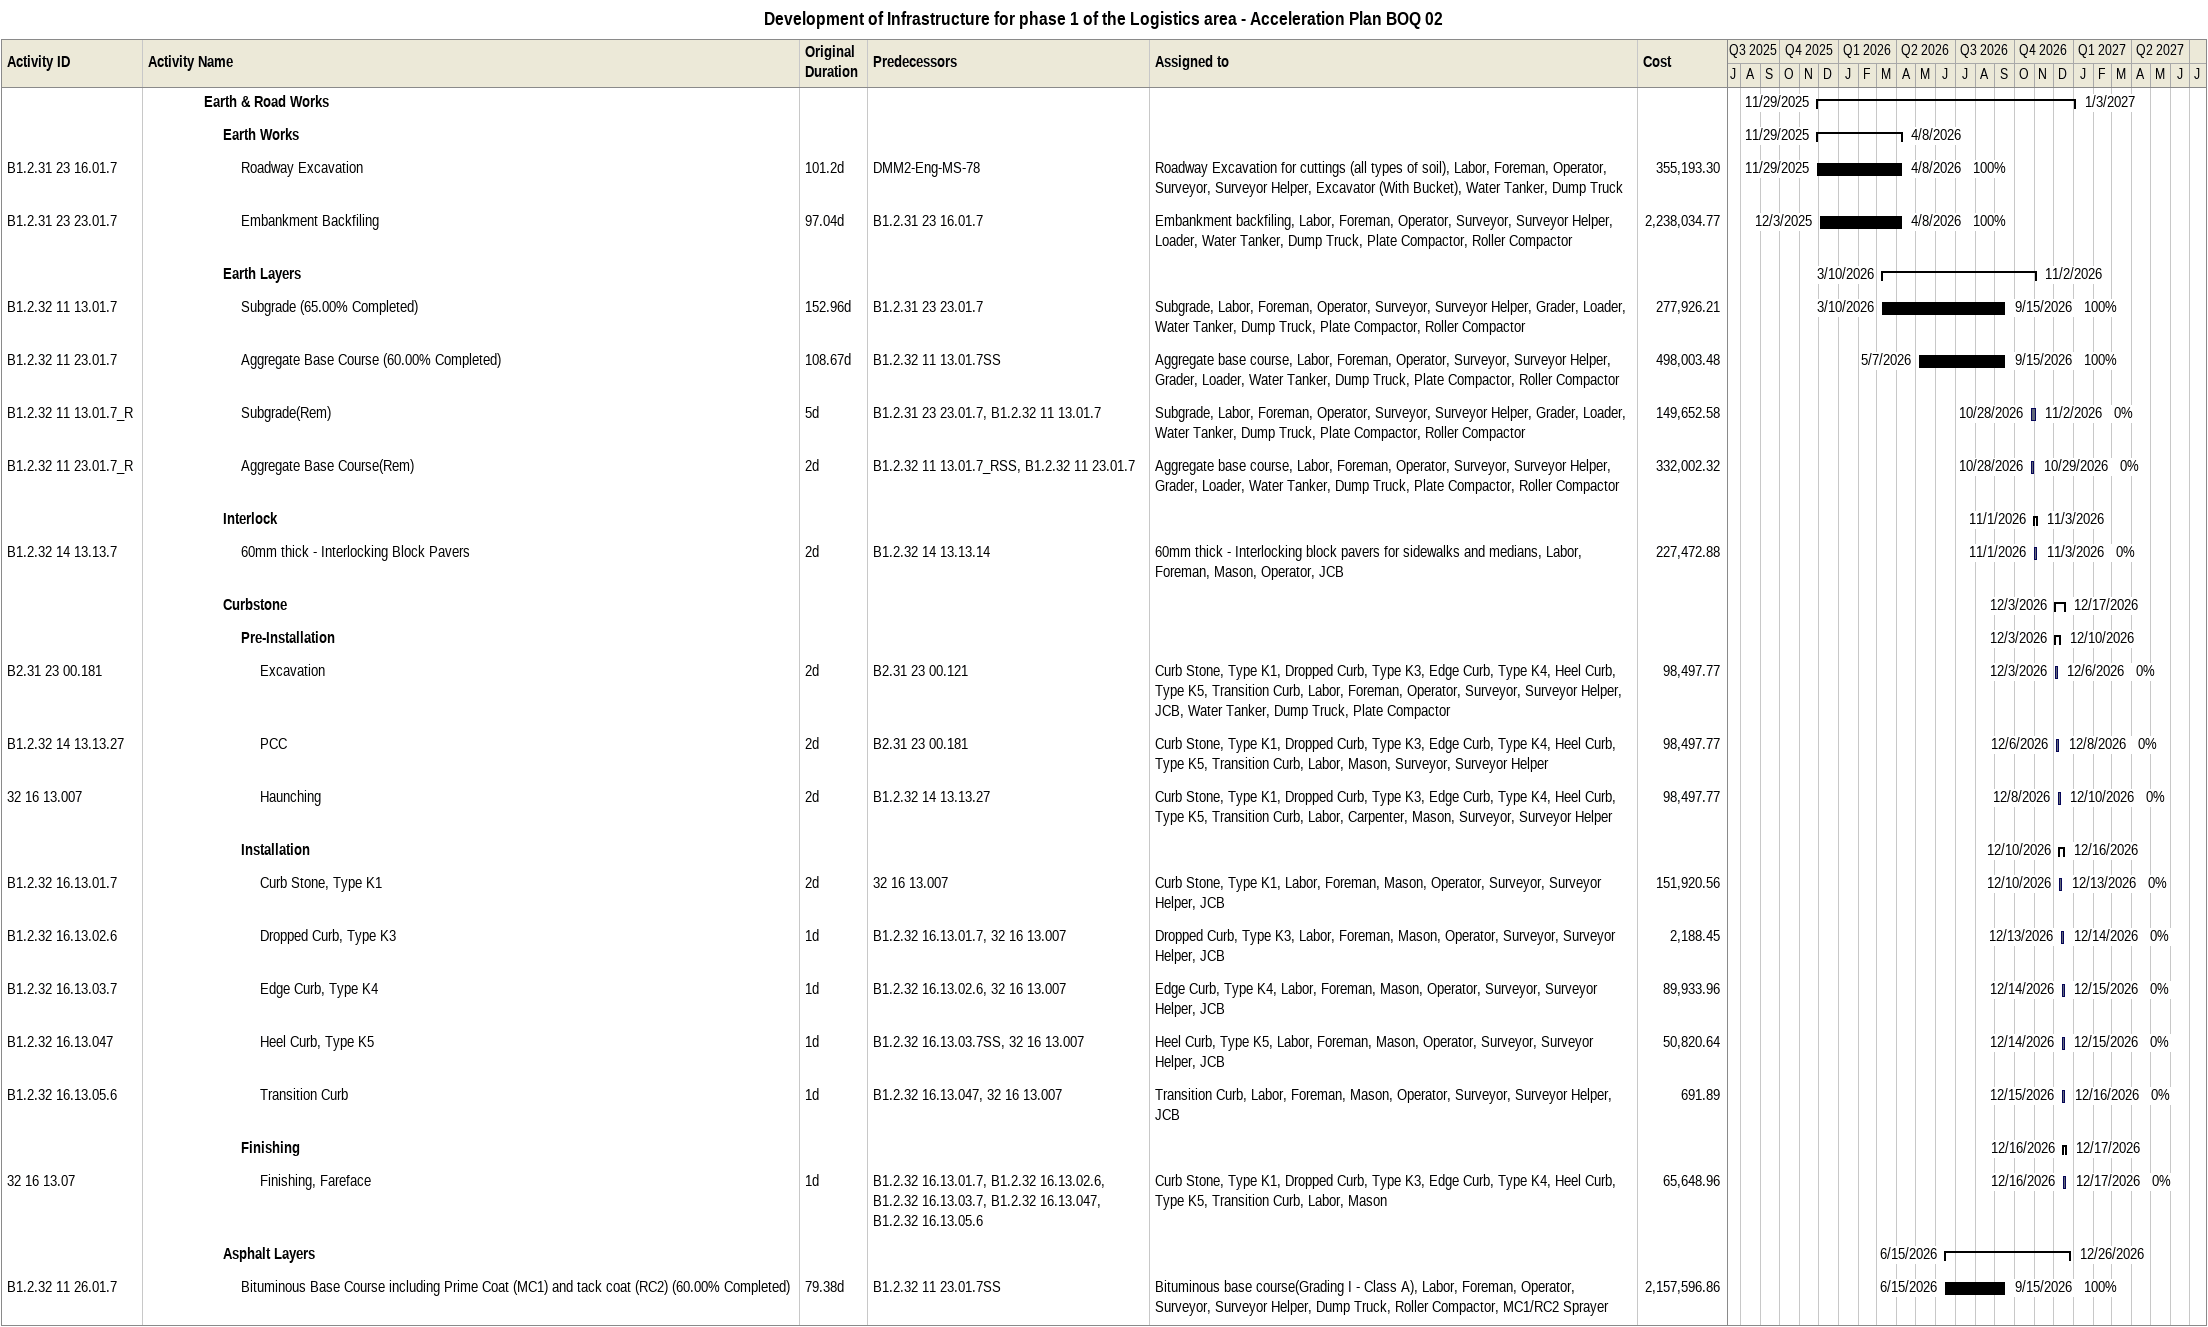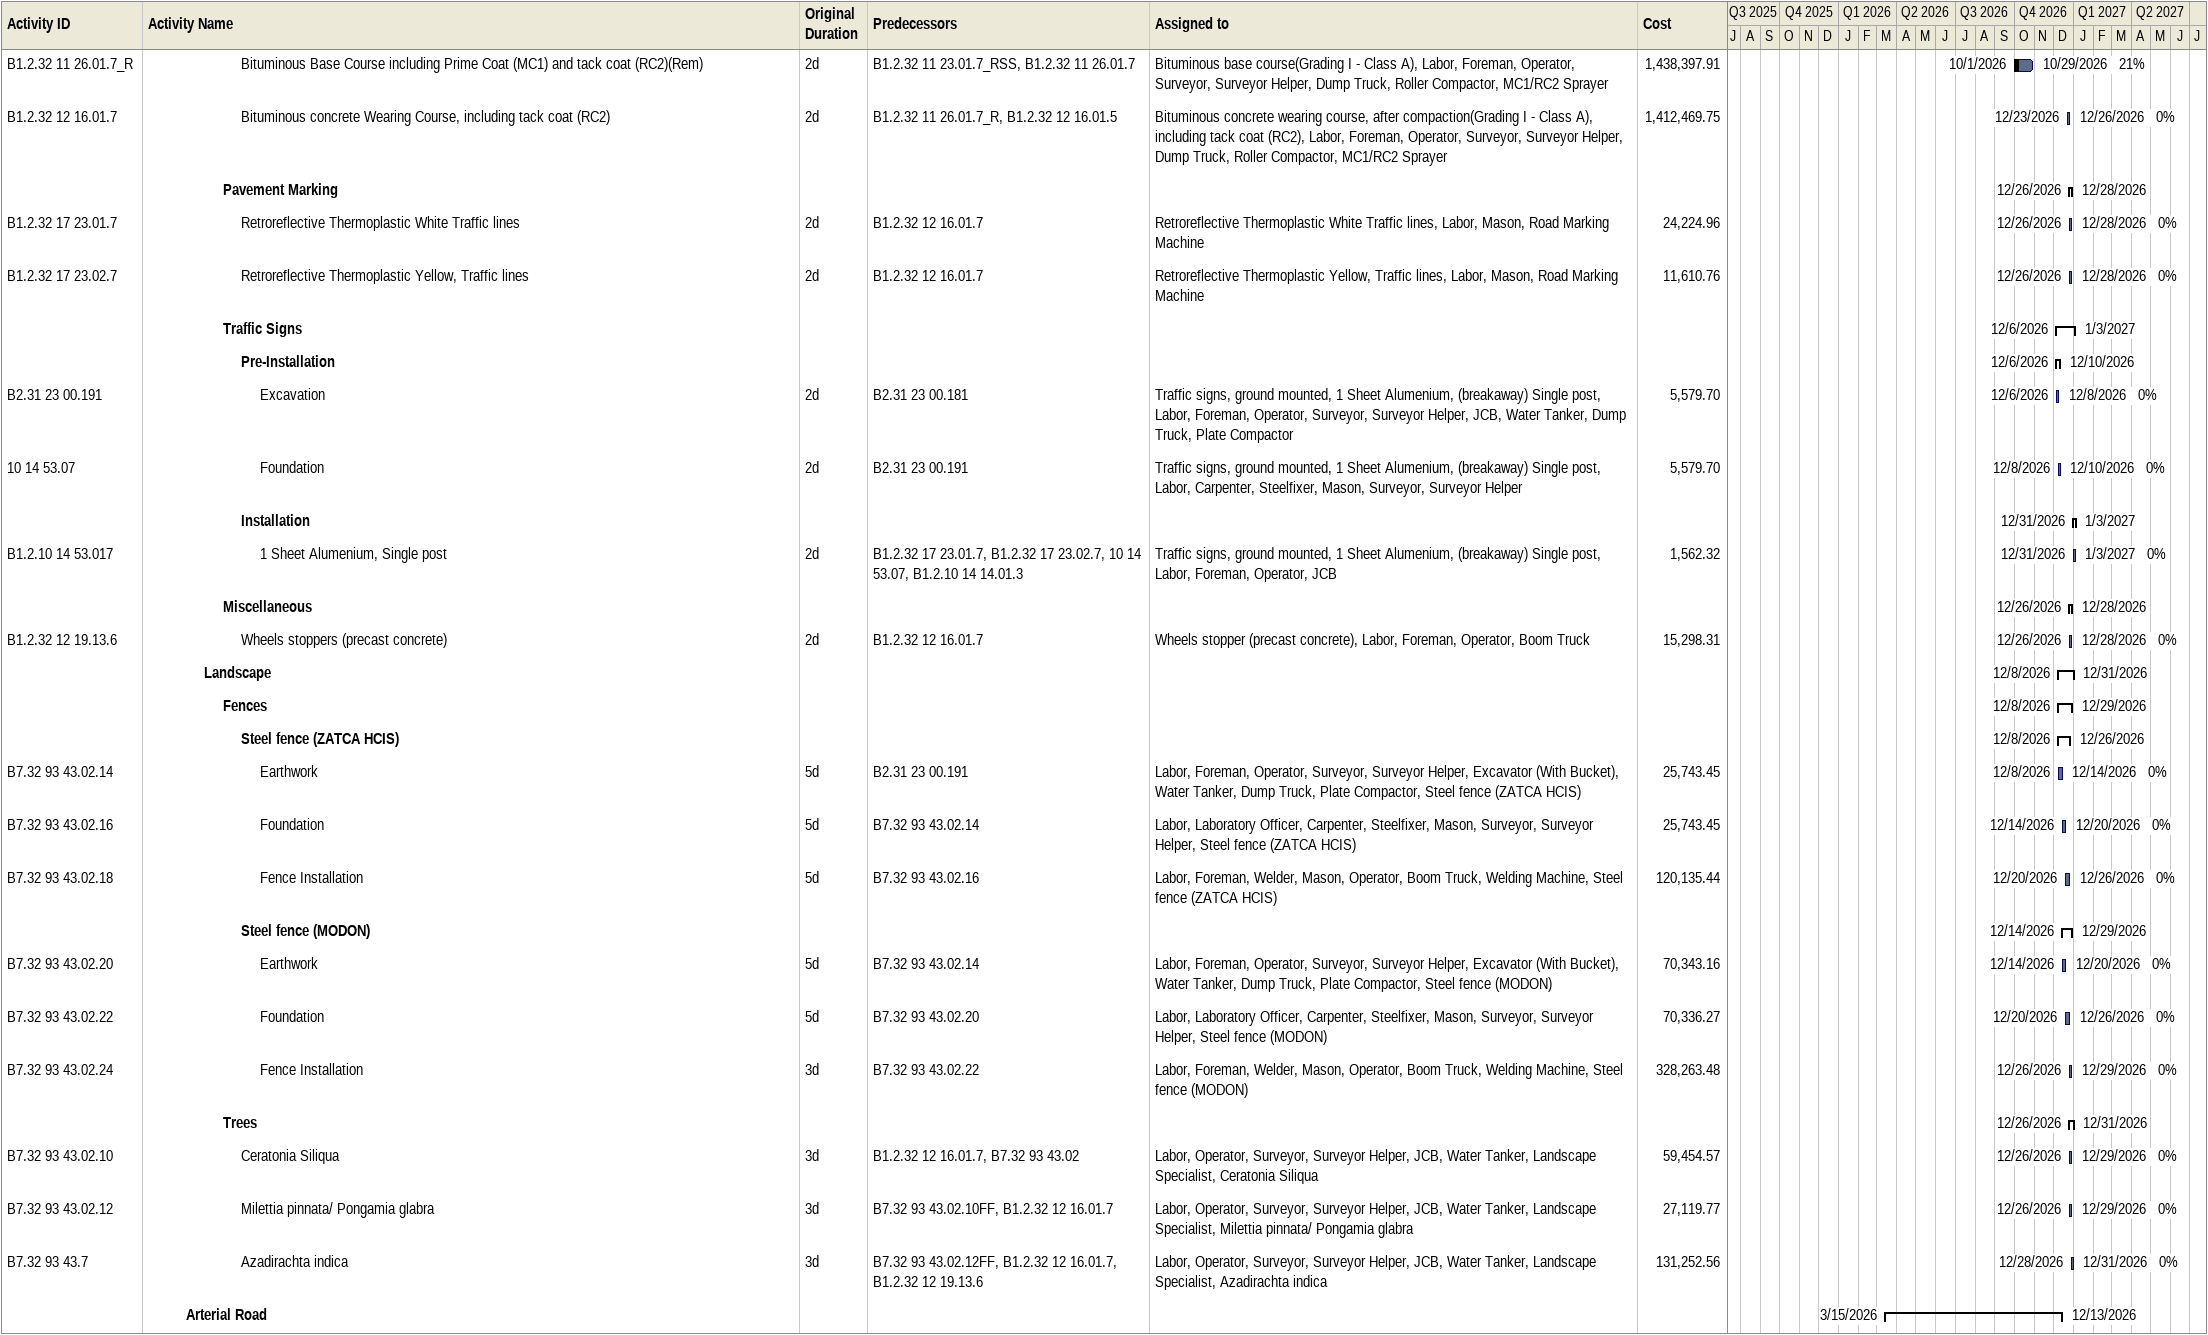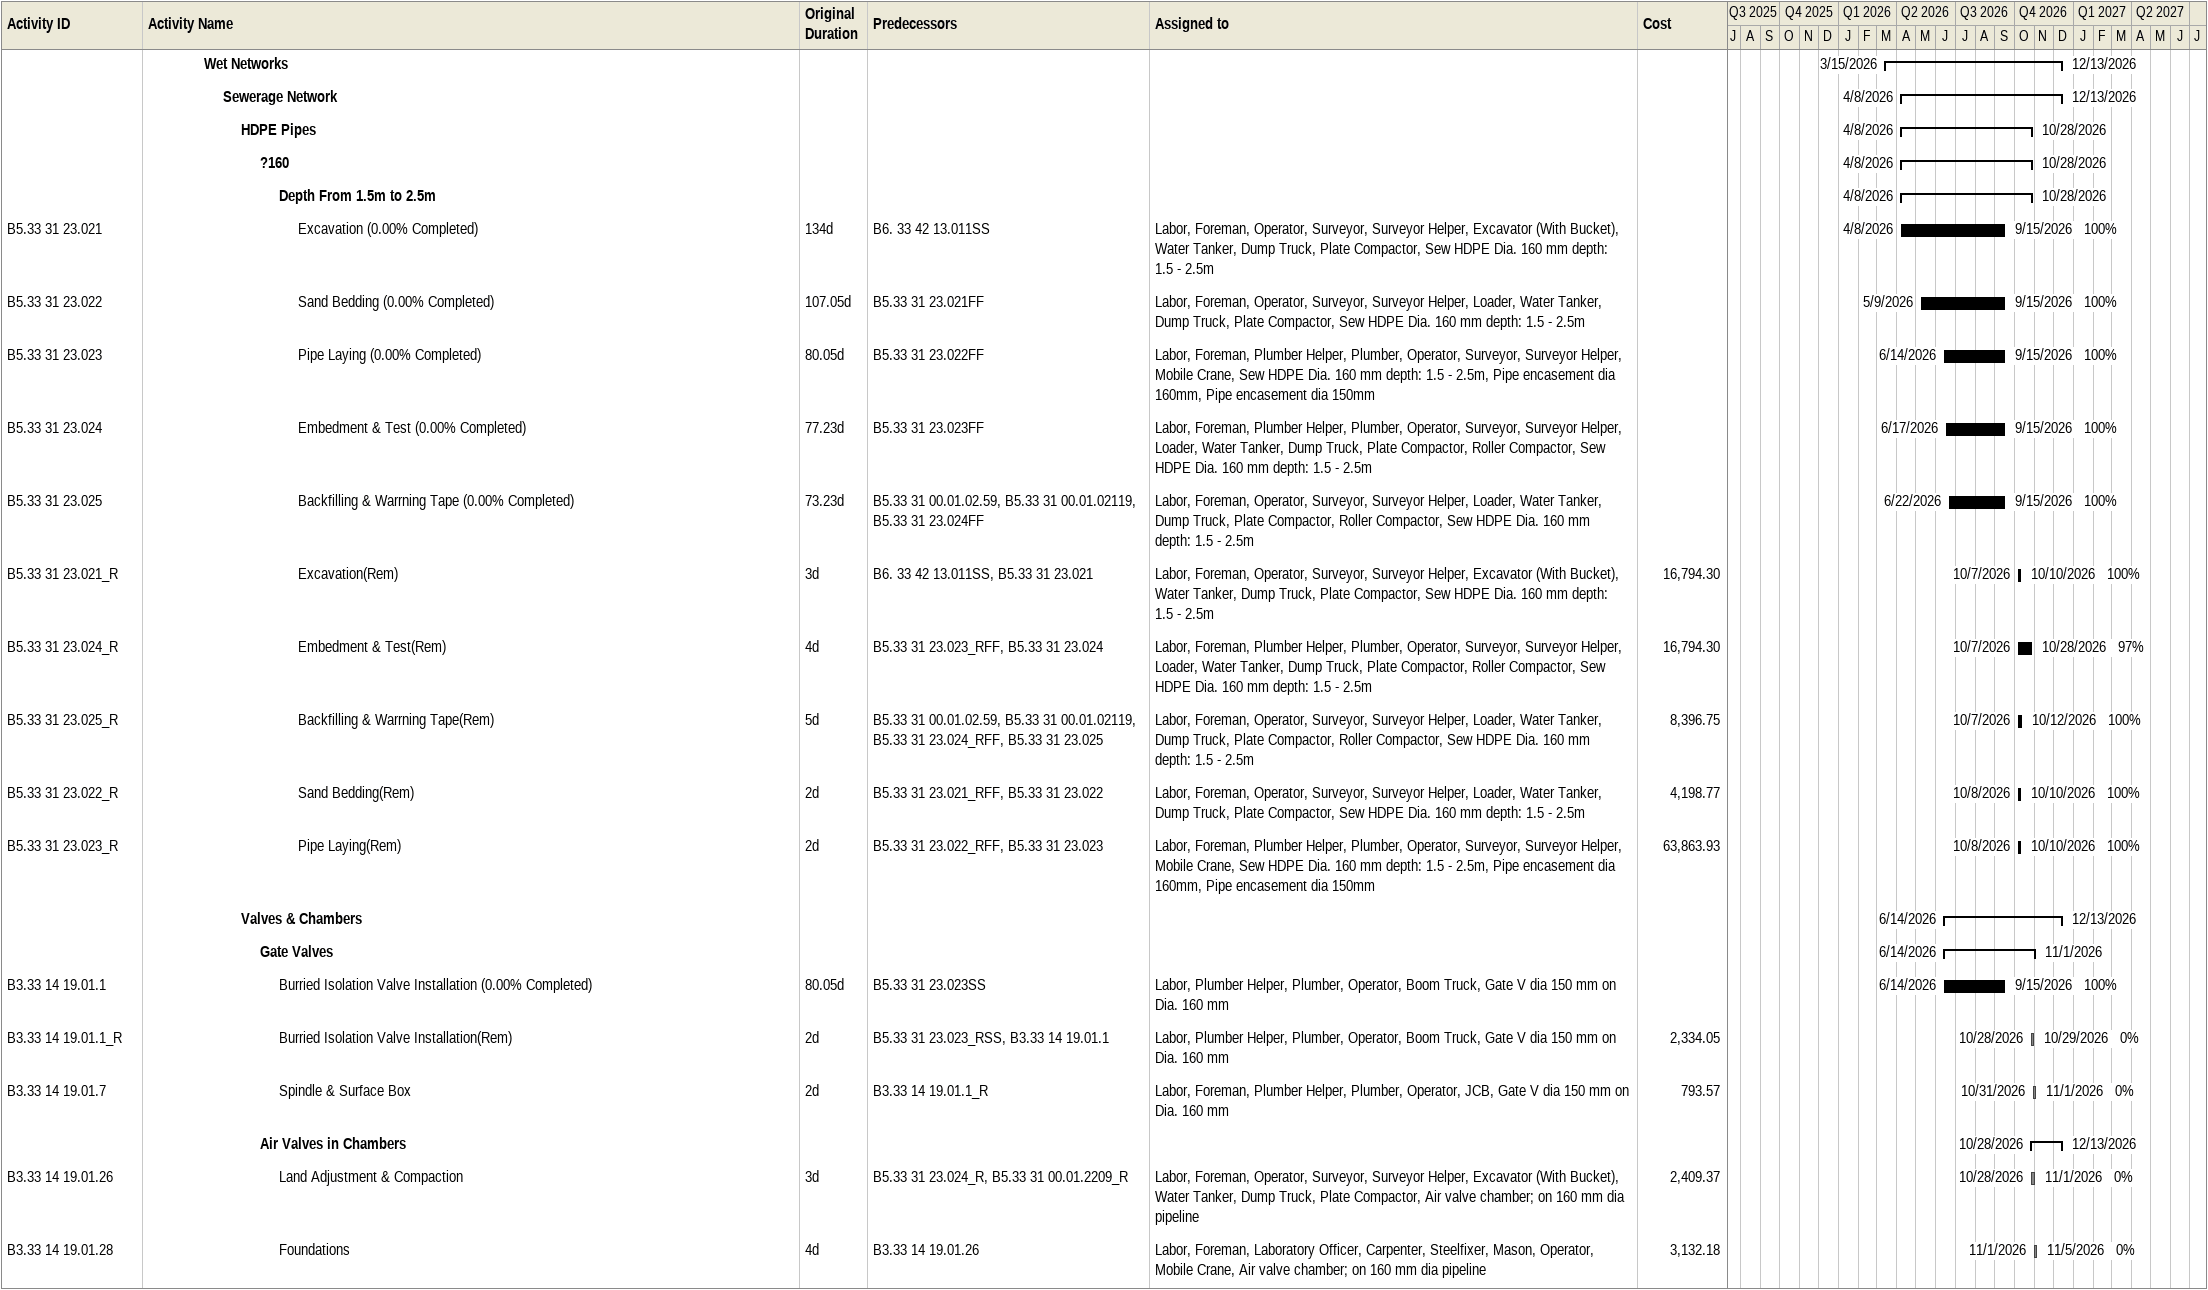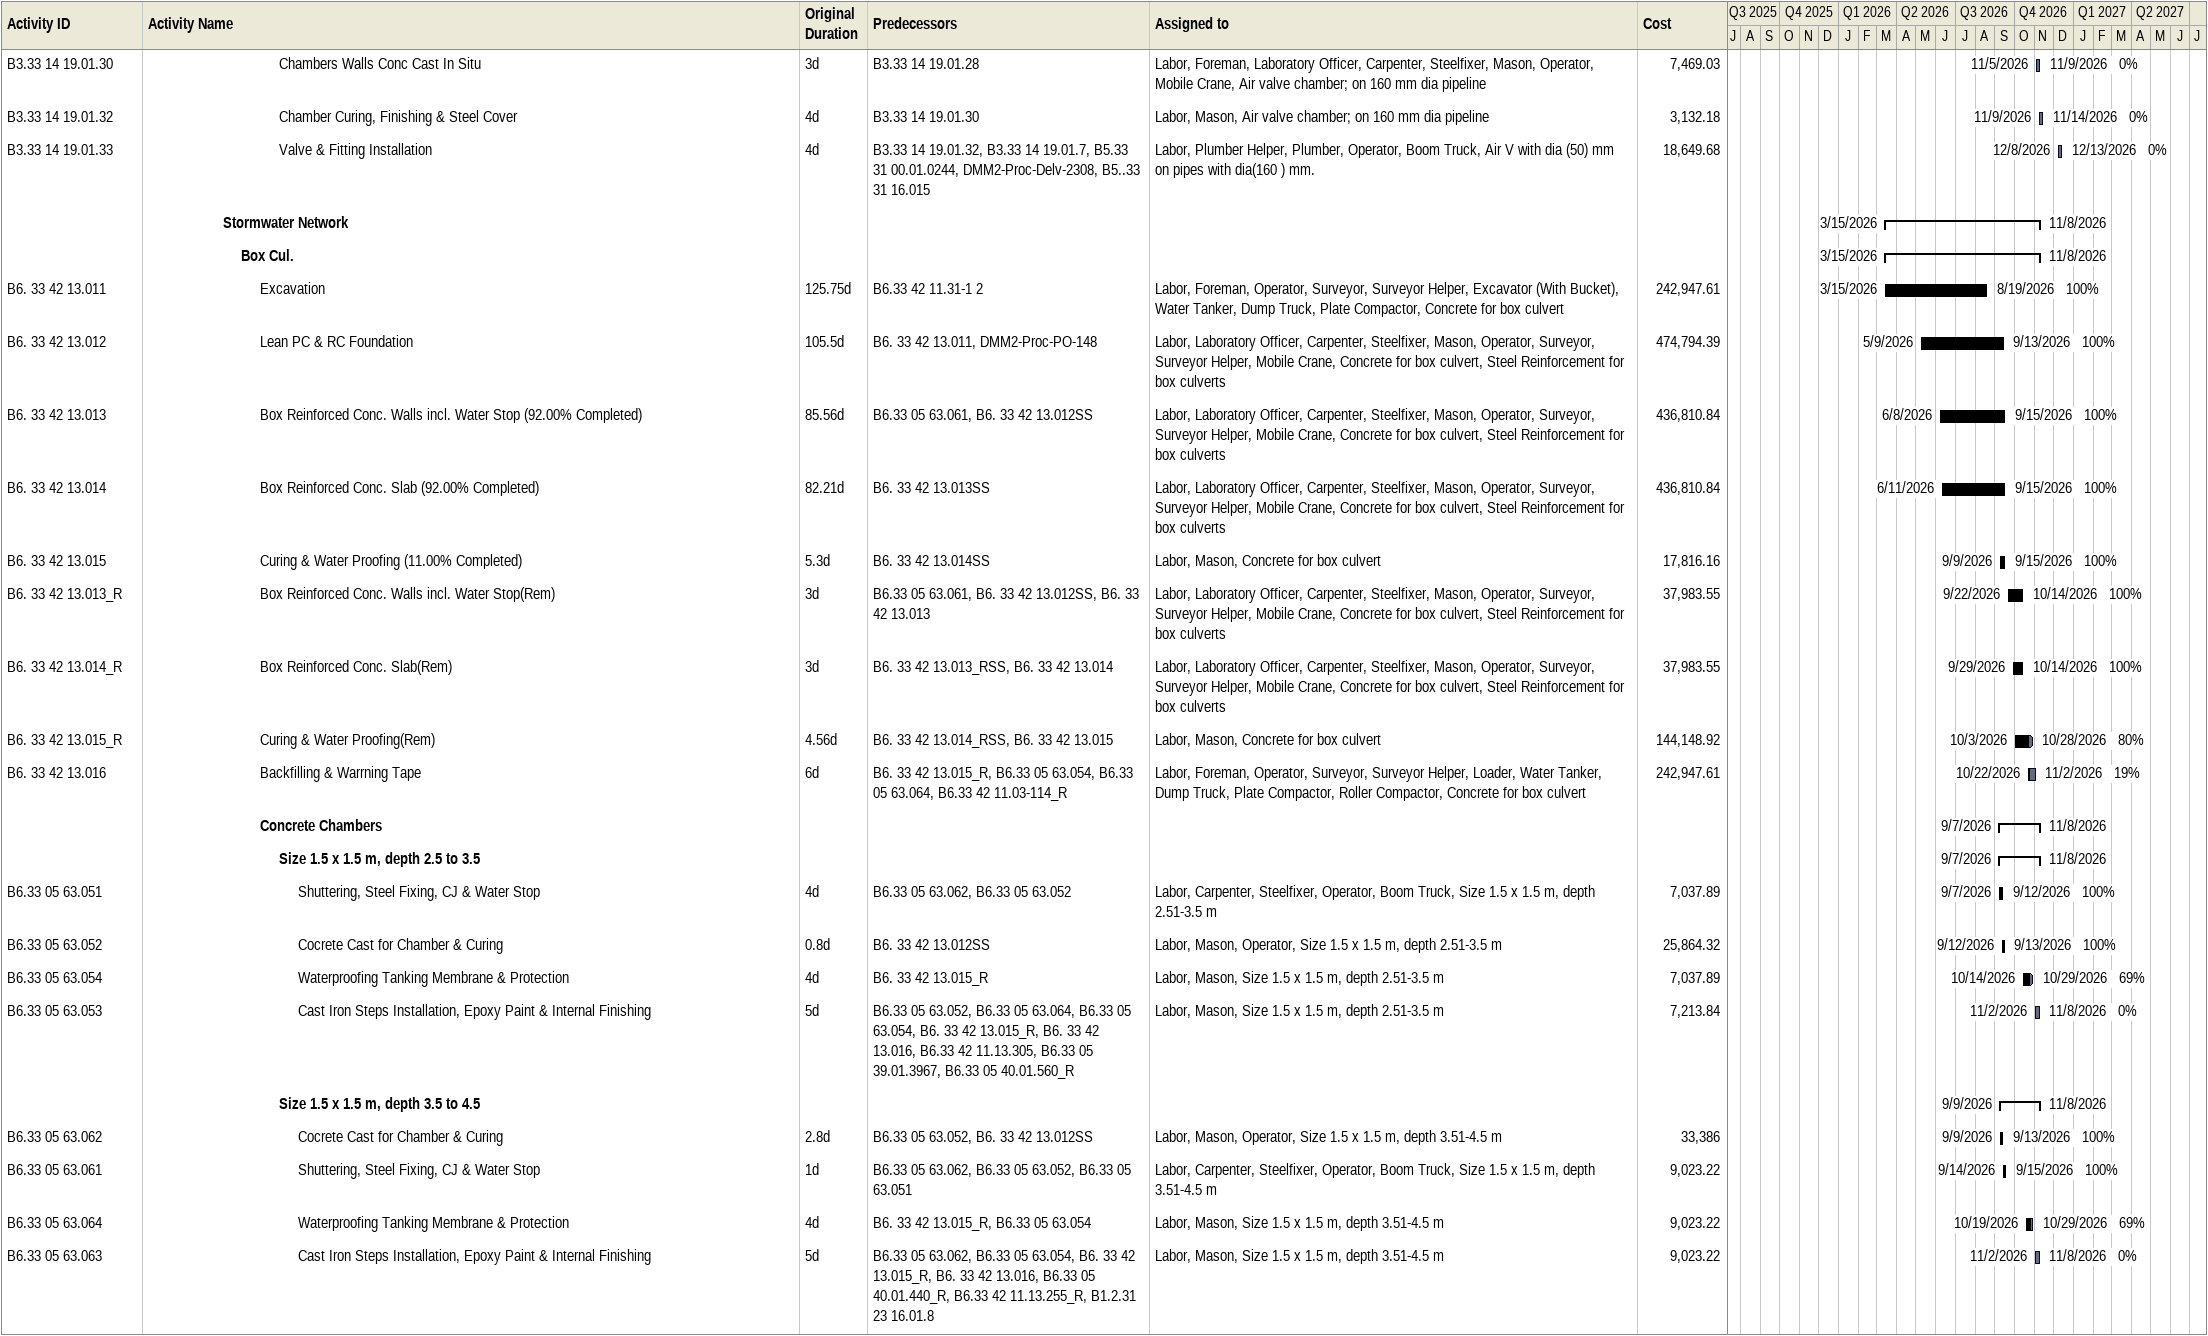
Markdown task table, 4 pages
Development of Infrastructure for phase 1 of the Logistics area - Acceleration Plan BOQ 02

| ID | Level | Task | Original duration | Start | Finish | Predecessors | Resources | % complete | Cost |
|---|---|---|---|---|---|---|---|---|---|
|  | 4 | **Earth & Road Works** |  | 2025-11-29 | 2027-01-03 |  |  |  |  |
|  | 5 | **Earth Works** |  | 2025-11-29 | 2026-04-08 |  |  |  |  |
| B1.2.31 23 16.01.7 | 6 | Roadway Excavation | 101.2d | 2025-11-29 | 2026-04-08 | DMM2-Eng-MS-78 | Roadway Excavation for cuttings (all types of soil), Labor, Foreman, Operator, Surveyor, Surveyor Helper, Excavator (With Bucket), Water Tanker, Dump Truck | 100 | 355193.30 |
| B1.2.31 23 23.01.7 | 6 | Embankment Backfiling | 97.04d | 2025-12-03 | 2026-04-08 | B1.2.31 23 16.01.7 | Embankment backfiling, Labor, Foreman, Operator, Surveyor, Surveyor Helper, Loader, Water Tanker, Dump Truck, Plate Compactor, Roller Compactor | 100 | 2238034.77 |
|  | 5 | **Earth Layers** |  | 2026-03-10 | 2026-11-02 |  |  |  |  |
| B1.2.32 11 13.01.7 | 6 | Subgrade (65.00% Completed) | 152.96d | 2026-03-10 | 2026-09-15 | B1.2.31 23 23.01.7 | Subgrade, Labor, Foreman, Operator, Surveyor, Surveyor Helper, Grader, Loader, Water Tanker, Dump Truck, Plate Compactor, Roller Compactor | 100 | 277926.21 |
| B1.2.32 11 23.01.7 | 6 | Aggregate Base Course (60.00% Completed) | 108.67d | 2026-05-07 | 2026-09-15 | B1.2.32 11 13.01.7SS | Aggregate base course, Labor, Foreman, Operator, Surveyor, Surveyor Helper, Grader, Loader, Water Tanker, Dump Truck, Plate Compactor, Roller Compactor | 100 | 498003.48 |
| B1.2.32 11 13.01.7_R | 6 | Subgrade(Rem) | 5d | 2026-10-28 | 2026-11-02 | B1.2.31 23 23.01.7, B1.2.32 11 13.01.7 | Subgrade, Labor, Foreman, Operator, Surveyor, Surveyor Helper, Grader, Loader, Water Tanker, Dump Truck, Plate Compactor, Roller Compactor | 0 | 149652.58 |
| B1.2.32 11 23.01.7_R | 6 | Aggregate Base Course(Rem) | 2d | 2026-10-28 | 2026-10-29 | B1.2.32 11 13.01.7_RSS, B1.2.32 11 23.01.7 | Aggregate base course, Labor, Foreman, Operator, Surveyor, Surveyor Helper, Grader, Loader, Water Tanker, Dump Truck, Plate Compactor, Roller Compactor | 0 | 332002.32 |
|  | 5 | **Interlock** |  | 2026-11-01 | 2026-11-03 |  |  |  |  |
| B1.2.32 14 13.13.7 | 6 | 60mm thick - Interlocking Block Pavers | 2d | 2026-11-01 | 2026-11-03 | B1.2.32 14 13.13.14 | 60mm thick - Interlocking block pavers for sidewalks and medians, Labor, Foreman, Mason, Operator, JCB | 0 | 227472.88 |
|  | 5 | **Curbstone** |  | 2026-12-03 | 2026-12-17 |  |  |  |  |
|  | 6 | **Pre-Installation** |  | 2026-12-03 | 2026-12-10 |  |  |  |  |
| B2.31 23 00.181 | 7 | Excavation | 2d | 2026-12-03 | 2026-12-06 | B2.31 23 00.121 | Curb Stone, Type K1, Dropped Curb, Type K3, Edge Curb, Type K4, Heel Curb, Type K5, Transition Curb, Labor, Foreman, Operator, Surveyor, Surveyor Helper, JCB, Water Tanker, Dump Truck, Plate Compactor | 0 | 98497.77 |
| B1.2.32 14 13.13.27 | 7 | PCC | 2d | 2026-12-06 | 2026-12-08 | B2.31 23 00.181 | Curb Stone, Type K1, Dropped Curb, Type K3, Edge Curb, Type K4, Heel Curb, Type K5, Transition Curb, Labor, Mason, Surveyor, Surveyor Helper | 0 | 98497.77 |
| 32 16 13.007 | 7 | Haunching | 2d | 2026-12-08 | 2026-12-10 | B1.2.32 14 13.13.27 | Curb Stone, Type K1, Dropped Curb, Type K3, Edge Curb, Type K4, Heel Curb, Type K5, Transition Curb, Labor, Carpenter, Mason, Surveyor, Surveyor Helper | 0 | 98497.77 |
|  | 6 | **Installation** |  | 2026-12-10 | 2026-12-16 |  |  |  |  |
| B1.2.32 16.13.01.7 | 7 | Curb Stone, Type K1 | 2d | 2026-12-10 | 2026-12-13 | 32 16 13.007 | Curb Stone, Type K1, Labor, Foreman, Mason, Operator, Surveyor, Surveyor Helper, JCB | 0 | 151920.56 |
| B1.2.32 16.13.02.6 | 7 | Dropped Curb, Type K3 | 1d | 2026-12-13 | 2026-12-14 | B1.2.32 16.13.01.7, 32 16 13.007 | Dropped Curb, Type K3, Labor, Foreman, Mason, Operator, Surveyor, Surveyor Helper, JCB | 0 | 2188.45 |
| B1.2.32 16.13.03.7 | 7 | Edge Curb, Type K4 | 1d | 2026-12-14 | 2026-12-15 | B1.2.32 16.13.02.6, 32 16 13.007 | Edge Curb, Type K4, Labor, Foreman, Mason, Operator, Surveyor, Surveyor Helper, JCB | 0 | 89933.96 |
| B1.2.32 16.13.047 | 7 | Heel Curb, Type K5 | 1d | 2026-12-14 | 2026-12-15 | B1.2.32 16.13.03.7SS, 32 16 13.007 | Heel Curb, Type K5, Labor, Foreman, Mason, Operator, Surveyor, Surveyor Helper, JCB | 0 | 50820.64 |
| B1.2.32 16.13.05.6 | 7 | Transition Curb | 1d | 2026-12-15 | 2026-12-16 | B1.2.32 16.13.047, 32 16 13.007 | Transition Curb, Labor, Foreman, Mason, Operator, Surveyor, Surveyor Helper, JCB | 0 | 691.89 |
|  | 6 | **Finishing** |  | 2026-12-16 | 2026-12-17 |  |  |  |  |
| 32 16 13.07 | 7 | Finishing, Fareface | 1d | 2026-12-16 | 2026-12-17 | B1.2.32 16.13.01.7, B1.2.32 16.13.02.6, B1.2.32 16.13.03.7, B1.2.32 16.13.047, B1.2.32 16.13.05.6 | Curb Stone, Type K1, Dropped Curb, Type K3, Edge Curb, Type K4, Heel Curb, Type K5, Transition Curb, Labor, Mason | 0 | 65648.96 |
|  | 5 | **Asphalt Layers** |  | 2026-06-15 | 2026-12-26 |  |  |  |  |
| B1.2.32 11 26.01.7 | 6 | Bituminous Base Course including Prime Coat (MC1) and tack coat (RC2) (60.00% Completed) | 79.38d | 2026-06-15 | 2026-09-15 | B1.2.32 11 23.01.7SS | Bituminous base course(Grading I - Class A), Labor, Foreman, Operator, Surveyor, Surveyor Helper, Dump Truck, Roller Compactor, MC1/RC2 Sprayer | 100 | 2157596.86 |
| B1.2.32 11 26.01.7_R | 6 | Bituminous Base Course including Prime Coat (MC1) and tack coat (RC2)(Rem) | 2d | 2026-10-01 | 2026-10-29 | B1.2.32 11 23.01.7_RSS, B1.2.32 11 26.01.7 | Bituminous base course(Grading I - Class A), Labor, Foreman, Operator, Surveyor, Surveyor Helper, Dump Truck, Roller Compactor, MC1/RC2 Sprayer | 21 | 1438397.91 |
| B1.2.32 12 16.01.7 | 6 | Bituminous concrete Wearing Course, including tack coat (RC2) | 2d | 2026-12-23 | 2026-12-26 | B1.2.32 11 26.01.7_R, B1.2.32 12 16.01.5 | Bituminous concrete wearing course, after compaction(Grading I - Class A), including tack coat (RC2), Labor, Foreman, Operator, Surveyor, Surveyor Helper, Dump Truck, Roller Compactor, MC1/RC2 Sprayer | 0 | 1412469.75 |
|  | 5 | **Pavement Marking** |  | 2026-12-26 | 2026-12-28 |  |  |  |  |
| B1.2.32 17 23.01.7 | 6 | Retroreflective Thermoplastic White Traffic lines | 2d | 2026-12-26 | 2026-12-28 | B1.2.32 12 16.01.7 | Retroreflective Thermoplastic White Traffic lines, Labor, Mason, Road Marking Machine | 0 | 24224.96 |
| B1.2.32 17 23.02.7 | 6 | Retroreflective Thermoplastic Yellow, Traffic lines | 2d | 2026-12-26 | 2026-12-28 | B1.2.32 12 16.01.7 | Retroreflective Thermoplastic Yellow, Traffic lines, Labor, Mason, Road Marking Machine | 0 | 11610.76 |
|  | 5 | **Traffic Signs** |  | 2026-12-06 | 2027-01-03 |  |  |  |  |
|  | 6 | **Pre-Installation** |  | 2026-12-06 | 2026-12-10 |  |  |  |  |
| B2.31 23 00.191 | 7 | Excavation | 2d | 2026-12-06 | 2026-12-08 | B2.31 23 00.181 | Traffic signs, ground mounted, 1 Sheet Alumenium, (breakaway) Single post, Labor, Foreman, Operator, Surveyor, Surveyor Helper, JCB, Water Tanker, Dump Truck, Plate Compactor | 0 | 5579.70 |
| 10 14 53.07 | 7 | Foundation | 2d | 2026-12-08 | 2026-12-10 | B2.31 23 00.191 | Traffic signs, ground mounted, 1 Sheet Alumenium, (breakaway) Single post, Labor, Carpenter, Steelfixer, Mason, Surveyor, Surveyor Helper | 0 | 5579.70 |
|  | 6 | **Installation** |  | 2026-12-31 | 2027-01-03 |  |  |  |  |
| B1.2.10 14 53.017 | 7 | 1 Sheet Alumenium, Single post | 2d | 2026-12-31 | 2027-01-03 | B1.2.32 17 23.01.7, B1.2.32 17 23.02.7, 10 14 53.07, B1.2.10 14 14.01.3 | Traffic signs, ground mounted, 1 Sheet Alumenium, (breakaway) Single post, Labor, Foreman, Operator, JCB | 0 | 1562.32 |
|  | 5 | **Miscellaneous** |  | 2026-12-26 | 2026-12-28 |  |  |  |  |
| B1.2.32 12 19.13.6 | 6 | Wheels stoppers (precast concrete) | 2d | 2026-12-26 | 2026-12-28 | B1.2.32 12 16.01.7 | Wheels stopper (precast concrete), Labor, Foreman, Operator, Boom Truck | 0 | 15298.31 |
|  | 4 | **Landscape** |  | 2026-12-08 | 2026-12-31 |  |  |  |  |
|  | 5 | **Fences** |  | 2026-12-08 | 2026-12-29 |  |  |  |  |
|  | 6 | **Steel fence (ZATCA HCIS)** |  | 2026-12-08 | 2026-12-26 |  |  |  |  |
| B7.32 93 43.02.14 | 7 | Earthwork | 5d | 2026-12-08 | 2026-12-14 | B2.31 23 00.191 | Labor, Foreman, Operator, Surveyor, Surveyor Helper, Excavator (With Bucket), Water Tanker, Dump Truck, Plate Compactor, Steel fence (ZATCA HCIS) | 0 | 25743.45 |
| B7.32 93 43.02.16 | 7 | Foundation | 5d | 2026-12-14 | 2026-12-20 | B7.32 93 43.02.14 | Labor, Laboratory Officer, Carpenter, Steelfixer, Mason, Surveyor, Surveyor Helper, Steel fence (ZATCA HCIS) | 0 | 25743.45 |
| B7.32 93 43.02.18 | 7 | Fence Installation | 5d | 2026-12-20 | 2026-12-26 | B7.32 93 43.02.16 | Labor, Foreman, Welder, Mason, Operator, Boom Truck, Welding Machine, Steel fence (ZATCA HCIS) | 0 | 120135.44 |
|  | 6 | **Steel fence (MODON)** |  | 2026-12-14 | 2026-12-29 |  |  |  |  |
| B7.32 93 43.02.20 | 7 | Earthwork | 5d | 2026-12-14 | 2026-12-20 | B7.32 93 43.02.14 | Labor, Foreman, Operator, Surveyor, Surveyor Helper, Excavator (With Bucket), Water Tanker, Dump Truck, Plate Compactor, Steel fence (MODON) | 0 | 70343.16 |
| B7.32 93 43.02.22 | 7 | Foundation | 5d | 2026-12-20 | 2026-12-26 | B7.32 93 43.02.20 | Labor, Laboratory Officer, Carpenter, Steelfixer, Mason, Surveyor, Surveyor Helper, Steel fence (MODON) | 0 | 70336.27 |
| B7.32 93 43.02.24 | 7 | Fence Installation | 3d | 2026-12-26 | 2026-12-29 | B7.32 93 43.02.22 | Labor, Foreman, Welder, Mason, Operator, Boom Truck, Welding Machine, Steel fence (MODON) | 0 | 328263.48 |
|  | 5 | **Trees** |  | 2026-12-26 | 2026-12-31 |  |  |  |  |
| B7.32 93 43.02.10 | 6 | Ceratonia Siliqua | 3d | 2026-12-26 | 2026-12-29 | B1.2.32 12 16.01.7, B7.32 93 43.02 | Labor, Operator, Surveyor, Surveyor Helper, JCB, Water Tanker, Landscape Specialist, Ceratonia Siliqua | 0 | 59454.57 |
| B7.32 93 43.02.12 | 6 | Milettia pinnata/ Pongamia glabra | 3d | 2026-12-26 | 2026-12-29 | B7.32 93 43.02.10FF, B1.2.32 12 16.01.7 | Labor, Operator, Surveyor, Surveyor Helper, JCB, Water Tanker, Landscape Specialist, Milettia pinnata/ Pongamia glabra | 0 | 27119.77 |
| B7.32 93 43.7 | 6 | Azadirachta indica | 3d | 2026-12-28 | 2026-12-31 | B7.32 93 43.02.12FF, B1.2.32 12 16.01.7, B1.2.32 12 19.13.6 | Labor, Operator, Surveyor, Surveyor Helper, JCB, Water Tanker, Landscape Specialist, Azadirachta indica | 0 | 131252.56 |
|  | 3 | **Arterial Road** |  | 2026-03-15 | 2026-12-13 |  |  |  |  |
|  | 4 | **Wet Networks** |  | 2026-03-15 | 2026-12-13 |  |  |  |  |
|  | 5 | **Sewerage Network** |  | 2026-04-08 | 2026-12-13 |  |  |  |  |
|  | 6 | **HDPE Pipes** |  | 2026-04-08 | 2026-10-28 |  |  |  |  |
|  | 7 | **?160** |  | 2026-04-08 | 2026-10-28 |  |  |  |  |
|  | 8 | **Depth From 1.5m to 2.5m** |  | 2026-04-08 | 2026-10-28 |  |  |  |  |
| B5.33 31 23.021 | 9 | Excavation (0.00% Completed) | 134d | 2026-04-08 | 2026-09-15 | B6. 33 42 13.011SS | Labor, Foreman, Operator, Surveyor, Surveyor Helper, Excavator (With Bucket), Water Tanker, Dump Truck, Plate Compactor, Sew HDPE Dia. 160 mm depth: 1.5 - 2.5m | 100 |  |
| B5.33 31 23.022 | 9 | Sand Bedding (0.00% Completed) | 107.05d | 2026-05-09 | 2026-09-15 | B5.33 31 23.021FF | Labor, Foreman, Operator, Surveyor, Surveyor Helper, Loader, Water Tanker, Dump Truck, Plate Compactor, Sew HDPE Dia. 160 mm depth: 1.5 - 2.5m | 100 |  |
| B5.33 31 23.023 | 9 | Pipe Laying (0.00% Completed) | 80.05d | 2026-06-14 | 2026-09-15 | B5.33 31 23.022FF | Labor, Foreman, Plumber Helper, Plumber, Operator, Surveyor, Surveyor Helper, Mobile Crane, Sew HDPE Dia. 160 mm depth: 1.5 - 2.5m, Pipe encasement dia 160mm, Pipe encasement dia 150mm | 100 |  |
| B5.33 31 23.024 | 9 | Embedment & Test (0.00% Completed) | 77.23d | 2026-06-17 | 2026-09-15 | B5.33 31 23.023FF | Labor, Foreman, Plumber Helper, Plumber, Operator, Surveyor, Surveyor Helper, Loader, Water Tanker, Dump Truck, Plate Compactor, Roller Compactor, Sew HDPE Dia. 160 mm depth: 1.5 - 2.5m | 100 |  |
| B5.33 31 23.025 | 9 | Backfilling & Warrning Tape (0.00% Completed) | 73.23d | 2026-06-22 | 2026-09-15 | B5.33 31 00.01.02.59, B5.33 31 00.01.02119, B5.33 31 23.024FF | Labor, Foreman, Operator, Surveyor, Surveyor Helper, Loader, Water Tanker, Dump Truck, Plate Compactor, Roller Compactor, Sew HDPE Dia. 160 mm depth: 1.5 - 2.5m | 100 |  |
| B5.33 31 23.021_R | 9 | Excavation(Rem) | 3d | 2026-10-07 | 2026-10-10 | B6. 33 42 13.011SS, B5.33 31 23.021 | Labor, Foreman, Operator, Surveyor, Surveyor Helper, Excavator (With Bucket), Water Tanker, Dump Truck, Plate Compactor, Sew HDPE Dia. 160 mm depth: 1.5 - 2.5m | 100 | 16794.30 |
| B5.33 31 23.024_R | 9 | Embedment & Test(Rem) | 4d | 2026-10-07 | 2026-10-28 | B5.33 31 23.023_RFF, B5.33 31 23.024 | Labor, Foreman, Plumber Helper, Plumber, Operator, Surveyor, Surveyor Helper, Loader, Water Tanker, Dump Truck, Plate Compactor, Roller Compactor, Sew HDPE Dia. 160 mm depth: 1.5 - 2.5m | 97 | 16794.30 |
| B5.33 31 23.025_R | 9 | Backfilling & Warrning Tape(Rem) | 5d | 2026-10-07 | 2026-10-12 | B5.33 31 00.01.02.59, B5.33 31 00.01.02119, B5.33 31 23.024_RFF, B5.33 31 23.025 | Labor, Foreman, Operator, Surveyor, Surveyor Helper, Loader, Water Tanker, Dump Truck, Plate Compactor, Roller Compactor, Sew HDPE Dia. 160 mm depth: 1.5 - 2.5m | 100 | 8396.75 |
| B5.33 31 23.022_R | 9 | Sand Bedding(Rem) | 2d | 2026-10-08 | 2026-10-10 | B5.33 31 23.021_RFF, B5.33 31 23.022 | Labor, Foreman, Operator, Surveyor, Surveyor Helper, Loader, Water Tanker, Dump Truck, Plate Compactor, Sew HDPE Dia. 160 mm depth: 1.5 - 2.5m | 100 | 4198.77 |
| B5.33 31 23.023_R | 9 | Pipe Laying(Rem) | 2d | 2026-10-08 | 2026-10-10 | B5.33 31 23.022_RFF, B5.33 31 23.023 | Labor, Foreman, Plumber Helper, Plumber, Operator, Surveyor, Surveyor Helper, Mobile Crane, Sew HDPE Dia. 160 mm depth: 1.5 - 2.5m, Pipe encasement dia 160mm, Pipe encasement dia 150mm | 100 | 63863.93 |
|  | 6 | **Valves & Chambers** |  | 2026-06-14 | 2026-12-13 |  |  |  |  |
|  | 7 | **Gate Valves** |  | 2026-06-14 | 2026-11-01 |  |  |  |  |
| B3.33 14 19.01.1 | 8 | Burried Isolation Valve Installation (0.00% Completed) | 80.05d | 2026-06-14 | 2026-09-15 | B5.33 31 23.023SS | Labor, Plumber Helper, Plumber, Operator, Boom Truck, Gate V dia 150 mm on Dia. 160 mm | 100 |  |
| B3.33 14 19.01.1_R | 8 | Burried Isolation Valve Installation(Rem) | 2d | 2026-10-28 | 2026-10-29 | B5.33 31 23.023_RSS, B3.33 14 19.01.1 | Labor, Plumber Helper, Plumber, Operator, Boom Truck, Gate V dia 150 mm on Dia. 160 mm | 0 | 2334.05 |
| B3.33 14 19.01.7 | 8 | Spindle & Surface Box | 2d | 2026-10-31 | 2026-11-01 | B3.33 14 19.01.1_R | Labor, Foreman, Plumber Helper, Plumber, Operator, JCB, Gate V dia 150 mm on Dia. 160 mm | 0 | 793.57 |
|  | 7 | **Air Valves in Chambers** |  | 2026-10-28 | 2026-12-13 |  |  |  |  |
| B3.33 14 19.01.26 | 8 | Land Adjustment & Compaction | 3d | 2026-10-28 | 2026-11-01 | B5.33 31 23.024_R, B5.33 31 00.01.2209_R | Labor, Foreman, Operator, Surveyor, Surveyor Helper, Excavator (With Bucket), Water Tanker, Dump Truck, Plate Compactor, Air valve chamber; on 160 mm dia pipeline | 0 | 2409.37 |
| B3.33 14 19.01.28 | 8 | Foundations | 4d | 2026-11-01 | 2026-11-05 | B3.33 14 19.01.26 | Labor, Foreman, Laboratory Officer, Carpenter, Steelfixer, Mason, Operator, Mobile Crane, Air valve chamber; on 160 mm dia pipeline | 0 | 3132.18 |
| B3.33 14 19.01.30 | 8 | Chambers Walls Conc Cast In Situ | 3d | 2026-11-05 | 2026-11-09 | B3.33 14 19.01.28 | Labor, Foreman, Laboratory Officer, Carpenter, Steelfixer, Mason, Operator, Mobile Crane, Air valve chamber; on 160 mm dia pipeline | 0 | 7469.03 |
| B3.33 14 19.01.32 | 8 | Chamber Curing, Finishing & Steel Cover | 4d | 2026-11-09 | 2026-11-14 | B3.33 14 19.01.30 | Labor, Mason, Air valve chamber; on 160 mm dia pipeline | 0 | 3132.18 |
| B3.33 14 19.01.33 | 8 | Valve & Fitting Installation | 4d | 2026-12-08 | 2026-12-13 | B3.33 14 19.01.32, B3.33 14 19.01.7, B5.33 31 00.01.0244, DMM2-Proc-Delv-2308, B5..33 31 16.015 | Labor, Plumber Helper, Plumber, Operator, Boom Truck, Air V with dia (50) mm on pipes with dia(160 ) mm. | 0 | 18649.68 |
|  | 5 | **Stormwater Network** |  | 2026-03-15 | 2026-11-08 |  |  |  |  |
|  | 6 | **Box Cul.** |  | 2026-03-15 | 2026-11-08 |  |  |  |  |
| B6. 33 42 13.011 | 7 | Excavation | 125.75d | 2026-03-15 | 2026-08-19 | B6.33 42 11.31-1 2 | Labor, Foreman, Operator, Surveyor, Surveyor Helper, Excavator (With Bucket), Water Tanker, Dump Truck, Plate Compactor, Concrete for box culvert | 100 | 242947.61 |
| B6. 33 42 13.012 | 7 | Lean PC & RC Foundation | 105.5d | 2026-05-09 | 2026-09-13 | B6. 33 42 13.011, DMM2-Proc-PO-148 | Labor, Laboratory Officer, Carpenter, Steelfixer, Mason, Operator, Surveyor, Surveyor Helper, Mobile Crane, Concrete for box culvert, Steel Reinforcement for box culverts | 100 | 474794.39 |
| B6. 33 42 13.013 | 7 | Box Reinforced Conc. Walls incl. Water Stop (92.00% Completed) | 85.56d | 2026-06-08 | 2026-09-15 | B6.33 05 63.061, B6. 33 42 13.012SS | Labor, Laboratory Officer, Carpenter, Steelfixer, Mason, Operator, Surveyor, Surveyor Helper, Mobile Crane, Concrete for box culvert, Steel Reinforcement for box culverts | 100 | 436810.84 |
| B6. 33 42 13.014 | 7 | Box Reinforced Conc. Slab (92.00% Completed) | 82.21d | 2026-06-11 | 2026-09-15 | B6. 33 42 13.013SS | Labor, Laboratory Officer, Carpenter, Steelfixer, Mason, Operator, Surveyor, Surveyor Helper, Mobile Crane, Concrete for box culvert, Steel Reinforcement for box culverts | 100 | 436810.84 |
| B6. 33 42 13.015 | 7 | Curing & Water Proofing (11.00% Completed) | 5.3d | 2026-09-09 | 2026-09-15 | B6. 33 42 13.014SS | Labor, Mason, Concrete for box culvert | 100 | 17816.16 |
| B6. 33 42 13.013_R | 7 | Box Reinforced Conc. Walls incl. Water Stop(Rem) | 3d | 2026-09-22 | 2026-10-14 | B6.33 05 63.061, B6. 33 42 13.012SS, B6. 33 42 13.013 | Labor, Laboratory Officer, Carpenter, Steelfixer, Mason, Operator, Surveyor, Surveyor Helper, Mobile Crane, Concrete for box culvert, Steel Reinforcement for box culverts | 100 | 37983.55 |
| B6. 33 42 13.014_R | 7 | Box Reinforced Conc. Slab(Rem) | 3d | 2026-09-29 | 2026-10-14 | B6. 33 42 13.013_RSS, B6. 33 42 13.014 | Labor, Laboratory Officer, Carpenter, Steelfixer, Mason, Operator, Surveyor, Surveyor Helper, Mobile Crane, Concrete for box culvert, Steel Reinforcement for box culverts | 100 | 37983.55 |
| B6. 33 42 13.015_R | 7 | Curing & Water Proofing(Rem) | 4.56d | 2026-10-03 | 2026-10-28 | B6. 33 42 13.014_RSS, B6. 33 42 13.015 | Labor, Mason, Concrete for box culvert | 80 | 144148.92 |
| B6. 33 42 13.016 | 7 | Backfilling & Warrning Tape | 6d | 2026-10-22 | 2026-11-02 | B6. 33 42 13.015_R, B6.33 05 63.054, B6.33 05 63.064, B6.33 42 11.03-114_R | Labor, Foreman, Operator, Surveyor, Surveyor Helper, Loader, Water Tanker, Dump Truck, Plate Compactor, Roller Compactor, Concrete for box culvert | 19 | 242947.61 |
|  | 7 | **Concrete Chambers** |  | 2026-09-07 | 2026-11-08 |  |  |  |  |
|  | 8 | **Size 1.5 x 1.5 m, depth 2.5 to 3.5** |  | 2026-09-07 | 2026-11-08 |  |  |  |  |
| B6.33 05 63.051 | 9 | Shuttering, Steel Fixing, CJ & Water Stop | 4d | 2026-09-07 | 2026-09-12 | B6.33 05 63.062, B6.33 05 63.052 | Labor, Carpenter, Steelfixer, Operator, Boom Truck, Size 1.5 x 1.5 m, depth 2.51-3.5 m | 100 | 7037.89 |
| B6.33 05 63.052 | 9 | Cocrete Cast for Chamber & Curing | 0.8d | 2026-09-12 | 2026-09-13 | B6. 33 42 13.012SS | Labor, Mason, Operator, Size 1.5 x 1.5 m, depth 2.51-3.5 m | 100 | 25864.32 |
| B6.33 05 63.054 | 9 | Waterproofing Tanking Membrane & Protection | 4d | 2026-10-14 | 2026-10-29 | B6. 33 42 13.015_R | Labor, Mason, Size 1.5 x 1.5 m, depth 2.51-3.5 m | 69 | 7037.89 |
| B6.33 05 63.053 | 9 | Cast Iron Steps Installation, Epoxy Paint & Internal Finishing | 5d | 2026-11-02 | 2026-11-08 | B6.33 05 63.052, B6.33 05 63.064, B6.33 05 63.054, B6. 33 42 13.015_R, B6. 33 42 13.016, B6.33 42 11.13.305, B6.33 05 39.01.3967, B6.33 05 40.01.560_R | Labor, Mason, Size 1.5 x 1.5 m, depth 2.51-3.5 m | 0 | 7213.84 |
|  | 8 | **Size 1.5 x 1.5 m, depth 3.5 to 4.5** |  | 2026-09-09 | 2026-11-08 |  |  |  |  |
| B6.33 05 63.062 | 9 | Cocrete Cast for Chamber & Curing | 2.8d | 2026-09-09 | 2026-09-13 | B6.33 05 63.052, B6. 33 42 13.012SS | Labor, Mason, Operator, Size 1.5 x 1.5 m, depth 3.51-4.5 m | 100 | 33386 |
| B6.33 05 63.061 | 9 | Shuttering, Steel Fixing, CJ & Water Stop | 1d | 2026-09-14 | 2026-09-15 | B6.33 05 63.062, B6.33 05 63.052, B6.33 05 63.051 | Labor, Carpenter, Steelfixer, Operator, Boom Truck, Size 1.5 x 1.5 m, depth 3.51-4.5 m | 100 | 9023.22 |
| B6.33 05 63.064 | 9 | Waterproofing Tanking Membrane & Protection | 4d | 2026-10-19 | 2026-10-29 | B6. 33 42 13.015_R, B6.33 05 63.054 | Labor, Mason, Size 1.5 x 1.5 m, depth 3.51-4.5 m | 69 | 9023.22 |
| B6.33 05 63.063 | 9 | Cast Iron Steps Installation, Epoxy Paint & Internal Finishing | 5d | 2026-11-02 | 2026-11-08 | B6.33 05 63.062, B6.33 05 63.054, B6. 33 42 13.015_R, B6. 33 42 13.016, B6.33 05 40.01.440_R, B6.33 42 11.13.255_R, B1.2.31 23 16.01.8 | Labor, Mason, Size 1.5 x 1.5 m, depth 3.51-4.5 m | 0 | 9023.22 |
